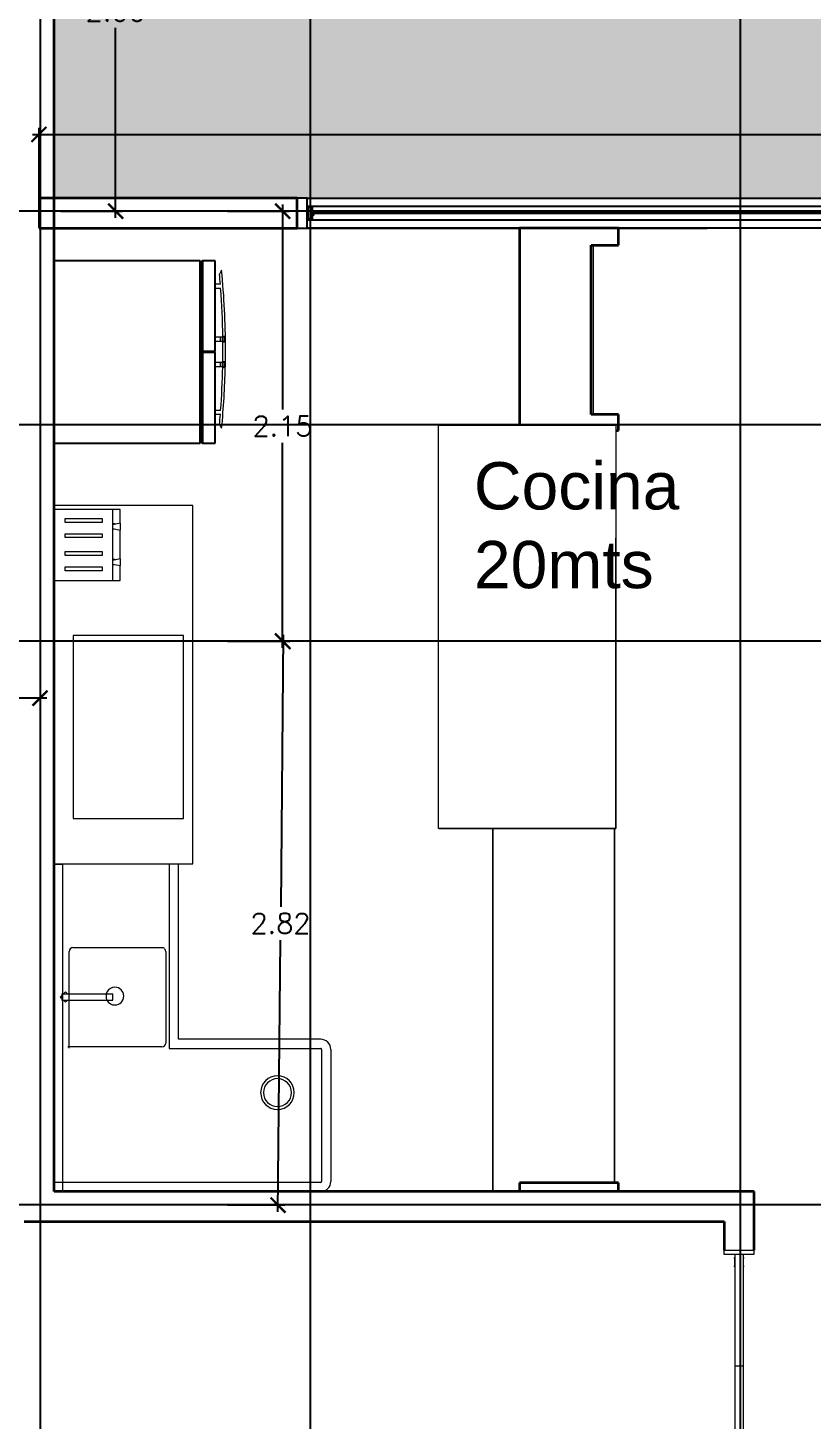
# Model space of a CAD drawing. Header units: inches. Extents: x -6 to 158, y 10 to 161.
# Drawn here: x 36.33 to 40.25, y 95.47 to 102.43 of the extents above; entities that cross this region are included whole.
import ezdxf

# ---------------------------------------------------------------- set-up
doc = ezdxf.new("R2010")
doc.units = ezdxf.units.IN
doc.header["$MEASUREMENT"] = 0
doc.linetypes.add('IMPORT-AI-Linetype-8', pattern=[7811.371918, 4882.107551, -976.421456, 976.421456, -976.421456])
for name, color, linetype in [('6', 6, 'Continuous'), ('_Trim_Arq_Ventanas', 2, 'Continuous'), ('_Trim_Ventaneria', 2, 'Continuous'), ('HATCH ACERA QUIRIBI', 33, 'FENCELINE1'), ('ZUCA-EJES', 251, 'Continuous')]:
    doc.layers.add(name, color=color, linetype=linetype)
for name, color, linetype, lineweight in [('A-COLS', 3, 'Continuous', 9), ('A-DETL-GENF', 92, 'Continuous', 9), ('A-DOOR', 2, 'Continuous', 9), ('A-GENM', 3, 'Continuous', 9), ('A-GLAZ-CWMG', 2, 'Continuous', 9), ('A-WALL', 5, 'Continuous', 9), ('G-IMPT', 8, 'Continuous', 9), ('Q-SPCQ', 1, 'Continuous', 9)]:
    doc.layers.add(name, color=color, linetype=linetype, lineweight=lineweight)
doc.layers.add('Sector terreno natural', color=7, linetype='Continuous', lineweight=13, true_color=0xa28c7c)
doc.styles.add('DETALLES$0$DETALLES$0$TEXTO GENERAL', font='romans.shx')
doc.styles.get("Standard").update_dxf_attribs({"font": 'arial.ttf'})
doc.linetypes.add('FENCELINE1', pattern='A,0.25,-0.1,[133,ltypeshp.shx,S=0.1,R=0,X=-0.1,Y=0],-0.1,1', length=1.45)
doc.dimstyles.new('DISTRIBUCIÓN$0$PLANTA ARQUITECTONICA$0$STANDARD', dxfattribs={"dimscale": 0, "dimtxt": 0.1, "dimasz": 0.075, "dimexe": 0.0333, "dimexo": 0.0333, "dimgap": 0.0333, "dimtad": 0, "dimtih": 1, "dimtoh": 1, "dimzin": 0, "dimdsep": 46, "dimtxsty": 'DETALLES$0$DETALLES$0$TEXTO GENERAL', "dimblk": 'DISTRIBUCIÓN$0$PLANTA ARQUITECTONICA$0$_ARCHTICK', "dimcen": 0.0333, "dimdle": 0.0333, "dimclrd": 124, "dimclre": 124, "dimclrt": 1, "dimaunit": 1, "dimadec": 0, "dimazin": 0, "dimtfac": 1, "dimtix": 1, "dimtmove": 2, "dimatfit": 3, "dimfxl": 2, "dimtolj": 1, "dimtzin": 0, "dimarcsym": 0})

# ---------------------------------------------------------------- blocks, each defined once
blk = doc.blocks.new('Doors_Door-sets_JELD-WEN_Interior_HP_40D_Single_Sliding_In-Wall_122_148_mm_1_0 - 148mm Frame - 2290 x 2100 mm - M12 x M21-761156-Level 1')
at = {"layer": 'A-DETL-GENF', "color": 2}
for p, q in [((-1712, 48), (-603.5, 48)), ((-1712, 33), (-1712, 48)), ((-603.5, 33), (-1712, 33)), ((-603.5, 48), (-592, 48)), ((-603.5, 32.5), (-603.5, 48)), ((-603.5, 48), (-603.5, 33)), ((-578, 32.5), (-603.5, 32.5)), ((-592, 58.8), (-578, 58.8)), ((-592, 48), (-592, 58.8)), ((-578, 58.8), (-578, 32.5)), ((-1712, -33), (-603.5, -33)), ((-1712, -48), (-1712, -33)), ((-603.5, -48), (-1712, -48)), ((-603.5, -48), (-603.5, -32.5)), ((-603.5, -32.5), (-578, -32.5)), ((-603.5, -33), (-603.5, -48)), ((-592, -48), (-603.5, -48)), ((-592, -58.8), (-592, -48)), ((-578, -58.8), (-592, -58.8)), ((-578, -32.5), (-578, -58.8))]:
    blk.add_line(p, q, dxfattribs=at)
at = {"layer": 'A-DOOR', "color": 2}
for p, q in [((-578, 74), (-558, 74)), ((-578, 33), (-578, 74)), ((-558, 74), (-558, 33)), ((557, 74), (578, 74)), ((557, -74), (557, 74)), ((578, 74), (578, -74)), ((-1125, -20), (-1125, 20)), ((-1125, 20), (0, 20)), ((-558, 33), (-578, 33)), ((0, 20), (0, -20)), ((495, 22), (495, 20)), ((541, 22), (495, 22)), ((495, 22), (499.4, 22)), ((536.6, 22), (541, 22)), ((541, 20), (541, 22)), ((0, -20), (-1125, -20)), ((-578, -33), (-558, -33)), ((-578, -74), (-578, -33)), ((-558, -33), (-558, -74)), ((495, -20), (495, -22)), ((495, -22), (541, -22)), ((499.4, -22), (495, -22)), ((541, -22), (536.6, -22)), ((541, -22), (541, -20)), ((-558, -74), (-578, -74)), ((578, -74), (557, -74))]:
    blk.add_line(p, q, dxfattribs=at)
at = {"layer": 'A-DOOR', "color": 2, "lineweight": 18}
for p, q in [((0, 20), (557, 20)), ((557, -20), (0, -20))]:
    blk.add_line(p, q, dxfattribs=at)
blk = doc.blocks.new('Rectangular Mullion - 50 x 150mm-1630585-Level 1')
at = {"layer": 'A-GLAZ-CWMG', "lineweight": 25}
for p, q in [((-50, 75), (0, 75)), ((-50, -75), (-50, 75)), ((0, 75), (0, -75)), ((0, -75), (-50, -75))]:
    blk.add_line(p, q, dxfattribs=at)
blk = doc.blocks.new('Kitchen_Cooktops-Kenmore-Gas_Cooktop-36in - 36_ Gas Cooktop - Stainless Steel-1489196-Level 1')
at = {"layer": 'Q-SPCQ', "color": 251}
for p, q in [((457.2, 276.225), (-457.2, 276.225)), ((-457.2, 276.225), (-457.2, -276.225)), ((457.2, -276.225), (457.2, 276.225)), ((-457.2, -276.225), (457.2, -276.225))]:
    blk.add_line(p, q, dxfattribs=at)
blk = doc.blocks.new('French_Door_Refrigerator_15080 - French_Door_Refrigerator_15080-1494959-Level 1')
at = {"layer": 'A-GENM', "color": 251, "lineweight": 25}
for p, q in [((911.2, 0), (0, 0)), ((0, 0), (0, -730.3)), ((911.2, -730.3), (911.2, 0)), ((0, -730.3), (911.2, -730.3)), ((452.4, -743), (0, -743)), ((0, -743), (0, -806.5)), ((452.4, -806.5), (452.4, -743)), ((911.2, -743), (458.8, -743)), ((458.8, -743), (458.8, -806.5)), ((911.2, -806.5), (911.2, -743)), ((0, -806.5), (452.4, -806.5)), ((458.8, -806.5), (911.2, -806.5)), ((380.3, -843), (380.3, -855.7)), ((403.9, -843), (380.3, -843)), ((380.3, -855.7), (403.9, -855.7)), ((403.9, -855.7), (403.9, -843)), ((530.9, -843), (507.3, -843)), ((507.3, -843), (507.3, -855.7)), ((507.3, -855.7), (530.9, -855.7)), ((530.9, -855.7), (530.9, -843))]:
    blk.add_line(p, q, dxfattribs=at)
at = {"layer": 'A-GENM', "color": 251}
for p, q in [((911.2, -736.6), (0, -736.6)), ((0, -736.6), (0, -743)), ((458.8, -743), (452.4, -743)), ((911.2, -743), (911.2, -736.6)), ((92.8, -827.2), (73.8, -838.2)), ((143.9, -806.5), (143.9, -831.7)), ((163.5, -833.2), (163.5, -806.5)), ((380.3, -833.2), (380.3, -806.5)), ((380.3, -843), (380.3, -833.2)), ((380.3, -833.2), (403.9, -833.2)), ((403.9, -806.5), (403.9, -833.2)), ((403.9, -833.2), (403.9, -843)), ((452.4, -806.5), (458.8, -806.5)), ((507.3, -833.2), (507.3, -806.5)), ((507.3, -833.2), (530.9, -833.2)), ((507.3, -843), (507.3, -833.2)), ((530.9, -806.5), (530.9, -833.2)), ((530.9, -833.2), (530.9, -843)), ((774.2, -806.5), (774.2, -833.2)), ((793.8, -831.7), (793.8, -806.5)), ((863.9, -838.2), (844.9, -827.2))]:
    blk.add_line(p, q, dxfattribs=at)
for radius, start, end in [(4067.9, 264.69585, 265.41878), (4067.9, 265.69514, 268.75252), (4067.9, 270.87489, 274.30486), (4067.9, 274.58122, 275.30415), (4080.6, 264.44482, 268.75621), (4080.6, 269.0295, 270), (4067.9, 269.0857, 270), (4080.6, 270, 275.55518), (4067.9, 270, 270.54171)]:
    blk.add_arc((468.8, 3223.3), radius, start, end, dxfattribs=at)
blk = doc.blocks.new('QF_Eagle_SDTCIL_cat - SDTCIL-1496831-Level 1')
at = {"layer": 'G-IMPT'}
for p, q in [((49.9, 201.5), (58.4, 210.1)), ((58.4, 210.1), (67, 201.5)), ((32.5, 184.2), (42.5, 194.2)), ((32.5, 184.2), (42.5, 174.1)), ((74.3, 201.5), (42.5, 201.5)), ((42.5, 201.5), (42.5, -53)), ((74.3, 201.5), (74.3, -53)), ((74.3, 194.2), (84.4, 184.2)), ((84.4, 184.2), (74.3, 174.1)), ((42.5, -53), (74.3, -53))]:
    blk.add_line(p, q, dxfattribs=at)
at = {"layer": 'Q-SPCQ', "color": 251}
for p, q in [((-868.4, -1092.2), (-868.4, 241)), ((723.9, 241), (723.9, 196.9)), ((-913.1, 196.9), (723.9, 196.9)), ((-196.4, 165.6), (286.7, 165.6)), ((-190.5, -298.4), (-190.5, 171.5)), ((305.8, 146.5), (305.8, -298.4)), ((723.9, 188.1), (723.9, 199.2)), ((723.9, -381), (723.9, 188.1)), ((723.9, -335), (-198.4, -335)), ((-198.4, -335), (-198.4, -1092.2)), ((286.7, -317.5), (-171.5, -317.5)), ((-152.4, -1092.2), (-152.4, -381)), ((-152.4, -381), (723.9, -381)), ((-203.2, -1097), (-863.6, -1097)), ((-203.2, -1143), (-863.6, -1143))]:
    blk.add_line(p, q, dxfattribs=at)
for centre, radius, start, end in [((-196.4, 171.5), 5.86, 270, 0), ((286.7, 146.5), 19.1, 360, 90), ((63.5, -63.5), 44.4, 360, 180), ((63.5, -63.5), 44.4, 180, 0), ((-171.5, -298.4), 19.1, 180, 270), ((286.7, -298.4), 19, 270, 0), ((-419.1, -876.3), 84.1, 0, 180), ((-419.1, -876.3), 69.9, 0, 180), ((-419.1, -876.3), 84.1, 180, 0), ((-419.1, -876.3), 69.9, 180, 360), ((-863.6, -1092.2), 50.8, 180, 270), ((-863.6, -1092.2), 4.76, 180, 270), ((-203.2, -1092.2), 50.8, 270, 0), ((-203.2, -1092.2), 4.76, 270, 0)]:
    blk.add_arc(centre, radius, start, end, dxfattribs=at)
blk = doc.blocks.new('QF_Eagle_Enclosed_Worktable_Rolled_cat - QF_Eagle_Enclosed_Worktable_Rolled_cat-1498829-Level 1')
at = {"layer": 'Q-SPCQ', "color": 251}
for p, q in [((-914.4, 304.8), (-914.4, -304.8)), ((857.6, 304.8), (-914.4, 304.8)), ((-914.4, -304.8), (-914.4, 304.8)), ((-914.4, 304.8), (857.6, 304.8)), ((901.6, 304.8), (899.7, 304.8)), ((899.7, 304.8), (901.6, 304.8)), ((-914.4, -304.8), (901.6, -304.8)), ((901.6, -304.8), (-914.4, -304.8))]:
    blk.add_line(p, q, dxfattribs=at)
blk = doc.blocks.new('Kitchen_Appliances_Coreco_Chiller-and-Freezer-Counter-TGR-180-S-GN - Default-1517305-Level 1')
at = {"layer": 'G-IMPT'}
blk.add_line((-896, 344), (-896, -350), dxfattribs=at)
at = {"layer": 'G-IMPT', "flags": 128}
blk.add_lwpolyline([(-896, -350), (896, -350), (896, 344)], dxfattribs=at)
blk = doc.blocks.new('K8250 - Toaster_ Pop-Up_ 4 Slice_ Electric - K8250 - Toaster_ Pop-Up_ 4 Slice_ Electric-1532163-Level 1')
at = {"layer": 'Q-SPCQ', "color": 251}
for p, q in [((-177.8, 165), (-177.8, -128.3)), ((177.8, -128.3), (177.8, 165)), ((-128.3, 108.7), (-109.2, 108.7)), ((-128.3, -75.5), (-128.3, 108.7)), ((-109.2, 108.7), (-109.2, -75.5)), ((-52.1, 108.7), (-33, 108.7)), ((-52.1, -75.5), (-52.1, 108.7)), ((-33, 108.7), (-33, -75.5)), ((36.8, 108.7), (55.9, 108.7)), ((36.8, -75.5), (36.8, 108.7)), ((55.9, 108.7), (55.9, -75.5)), ((113, 108.7), (132.1, 108.7)), ((113, -75.5), (113, 108.7)), ((132.1, 108.7), (132.1, -75.5)), ((-177.8, -128.3), (177.8, -128.3)), ((-177.8, -128.3), (-177.8, -165.1)), ((-109.2, -75.5), (-128.3, -75.5)), ((-96, -128.3), (-103.2, -166.4)), ((-97.4, -128.3), (-97.4, -135.2)), ((-69, -166.4), (-77, -128.3)), ((-72, -141), (-72, -128.3)), ((-33, -75.5), (-52.1, -75.5)), ((55.9, -75.5), (36.8, -75.5)), ((81.8, -128.3), (74.6, -166.4)), ((80.4, -128.3), (80.4, -135.2)), ((108.8, -166.4), (100.8, -128.3)), ((105.8, -141), (105.8, -128.3)), ((132.1, -75.5), (113, -75.5)), ((177.8, -165.1), (177.8, -128.3)), ((-177.8, -165.1), (-103, -165.1)), ((-69, -166.4), (-103.2, -166.4)), ((-72, -141), (-73.7, -141)), ((-69.3, -165.1), (74.8, -165.1)), ((108.8, -166.4), (74.6, -166.4)), ((105.8, -141), (104.1, -141)), ((108.5, -165.1), (177.8, -165.1))]:
    blk.add_line(p, q, dxfattribs=at)
blk = doc.blocks.new('Pilares 14 - Pilares 14-1546142-Level 1')
at = {"layer": 'A-COLS', "color": 251, "lineweight": 35}
for p, q in [((-7683.7, 13976), (-7768.7, 13976)), ((-7768.7, 13976), (-7768.7, 13482.2)), ((-7683.7, 13840.3), (-7683.7, 13976)), ((-6755.7, 13976), (-6836.5, 13976)), ((-6836.5, 13976), (-6836.5, 13840.3)), ((-6755.7, 13963.4), (-6755.7, 13976)), ((-2951.8, 13976), (-2994, 13976)), ((-2994, 13976), (-2994, 13482.2)), ((-2951.8, 13482.2), (-2951.8, 13976)), ((-6836.5, 13840.3), (-7683.7, 13840.3)), ((-7768.7, 13482.2), (-6784, 13482.2)), ((-2994, 13482.2), (-2951.8, 13482.2))]:
    blk.add_line(p, q, dxfattribs=at)
at = {"layer": 'A-COLS', "color": 251}
blk.add_line((-7683.7, 13849.4), (-6836.5, 13849.4), dxfattribs=at)
blk = doc.blocks.new('Kitchen_Appliances_Coreco_Refrigerated_Preparation_Counter_PC80-200 - Refrigerated Preparation Counter PC80-200-1546768-Level 1')
at = {"layer": 'Q-SPCQ', "color": 251}
for p, q in [((-1009, 442.8), (-1008.8, 443.1)), ((-1009, 442.8), (-1009, 172.9)), ((-1008.8, 443.1), (1009, 443.1)), ((-1008.8, -442.8), (-1008.8, 443.1)), ((1009, 443.1), (1009, -442.8)), ((-1009, -436.7), (-1009, -443.1)), ((-1008.8, -442.8), (-1009, -443.1)), ((-1009, -443.1), (443, -443.1)), ((1009, -442.8), (-1008.8, -442.8))]:
    blk.add_line(p, q, dxfattribs=at)
blk = doc.blocks.new('DISTRIBUCIÓN$0$PLANTA ARQUITECTONICA$0$_ARCHTICK')
at = {"color": 0, "linetype": 'ByBlock', "const_width": 0.15}
blk.add_lwpolyline([(-0.5, -0.5), (0.5, 0.5)], dxfattribs=at)
blk = doc.blocks.new('*D988')
at = {"layer": 'Defpoints', "color": 0, "transparency": 16777216}
for p in [(36.3857, 101.8955), (36.3857, 101.5117), (44.7501, 101.5117)]:
    blk.add_point(p, dxfattribs=at)
at = {"layer": 'Sector terreno natural', "color": 124, "lineweight": -2, "transparency": 16777216}
for p, q in [((36.3524, 101.8955), (40.3822, 101.8955)), ((36.3857, 101.545), (36.3857, 101.9288)), ((44.7834, 101.8955), (40.7536, 101.8955)), ((44.7501, 101.545), (44.7501, 101.9288))]:
    blk.add_line(p, q, dxfattribs=at)
at = {"layer": 'Sector terreno natural', "color": 124, "lineweight": -2, "transparency": 16777216, "xscale": 0.075, "yscale": 0.075, "zscale": 0.075}
for p, rotation in [((36.3857, 101.8955), 179.9999999968103), ((44.7501, 101.8955), 359.9999999968103)]:
    blk.add_blockref('DISTRIBUCIÓN$0$PLANTA ARQUITECTONICA$0$_ARCHTICK', p, dxfattribs=dict(at, rotation=rotation))
at = {"layer": 'Sector terreno natural', "color": 1, "transparency": 16777216, "insert": (40.5679, 101.8955), "char_height": 0.1, "attachment_point": 5, "style": 'DETALLES$0$DETALLES$0$TEXTO GENERAL'}
blk.add_mtext('\\A1;8.36', dxfattribs=at)
blk = doc.blocks.new('*D989')
at = {"layer": 'Defpoints', "color": 0, "transparency": 16777216}
for p in [(36.4607, 103.5117), (36.4607, 101.5117), (36.7687, 101.5117)]:
    blk.add_point(p, dxfattribs=at)
at = {"layer": 'Sector terreno natural', "color": 124, "lineweight": -2, "transparency": 16777216}
for p, q in [((36.7687, 103.545), (36.7687, 102.595)), ((36.494, 103.5117), (36.802, 103.5117)), ((36.7687, 101.4784), (36.7687, 102.4284)), ((36.494, 101.5117), (36.802, 101.5117))]:
    blk.add_line(p, q, dxfattribs=at)
at = {"layer": 'Sector terreno natural', "color": 124, "lineweight": -2, "transparency": 16777216, "xscale": 0.075, "yscale": 0.075, "zscale": 0.075}
for p, rotation in [((36.7687, 103.5117), 90), ((36.7687, 101.5117), 270)]:
    blk.add_blockref('DISTRIBUCIÓN$0$PLANTA ARQUITECTONICA$0$_ARCHTICK', p, dxfattribs=dict(at, rotation=rotation))
at = {"layer": 'Sector terreno natural', "color": 1, "transparency": 16777216, "insert": (36.7687, 102.5117), "char_height": 0.1, "attachment_point": 5, "style": 'DETALLES$0$DETALLES$0$TEXTO GENERAL'}
blk.add_mtext('\\A1;2.00', dxfattribs=at)
blk = doc.blocks.new('*D994')
at = {"layer": 'Defpoints', "color": 0, "transparency": 16777216}
for p in [(37.3202, 99.3617), (37.6058, 99.3592), (37.2952, 96.5429)]:
    blk.add_point(p, dxfattribs=at)
at = {"layer": 'Sector terreno natural', "color": 124, "lineweight": -2, "transparency": 16777216}
for p, q in [((37.6061, 99.3925), (37.594, 98.0331)), ((37.3535, 99.3614), (37.6391, 99.3589)), ((37.5805, 96.5071), (37.5926, 97.8665)), ((37.3285, 96.5426), (37.6141, 96.5401))]:
    blk.add_line(p, q, dxfattribs=at)
at = {"layer": 'Sector terreno natural', "color": 124, "lineweight": -2, "transparency": 16777216, "xscale": 0.075, "yscale": 0.075, "zscale": 0.075}
for p, rotation in [((37.6058, 99.3592), 89.49184960510826), ((37.5808, 96.5404), 269.4918496051083)]:
    blk.add_blockref('DISTRIBUCIÓN$0$PLANTA ARQUITECTONICA$0$_ARCHTICK', p, dxfattribs=dict(at, rotation=rotation))
at = {"layer": 'Sector terreno natural', "color": 1, "transparency": 16777216, "insert": (37.5933, 97.9498), "char_height": 0.1, "attachment_point": 5, "style": 'DETALLES$0$DETALLES$0$TEXTO GENERAL'}
blk.add_mtext('\\A1;2.82', dxfattribs=at)
blk = doc.blocks.new('*D995')
at = {"layer": 'Defpoints', "color": 0, "transparency": 16777216}
for p in [(37.2952, 101.5117), (37.2952, 99.3617), (37.6033, 99.3617)]:
    blk.add_point(p, dxfattribs=at)
at = {"layer": 'Sector terreno natural', "color": 124, "lineweight": -2, "transparency": 16777216}
for p, q in [((37.6033, 101.545), (37.6033, 100.52)), ((37.3285, 101.5117), (37.6366, 101.5117)), ((37.6033, 99.3284), (37.6033, 100.3534)), ((37.3285, 99.3617), (37.6366, 99.3617))]:
    blk.add_line(p, q, dxfattribs=at)
at = {"layer": 'Sector terreno natural', "color": 124, "lineweight": -2, "transparency": 16777216, "xscale": 0.075, "yscale": 0.075, "zscale": 0.075}
for p, rotation in [((37.6033, 101.5117), 90), ((37.6033, 99.3617), 270)]:
    blk.add_blockref('DISTRIBUCIÓN$0$PLANTA ARQUITECTONICA$0$_ARCHTICK', p, dxfattribs=dict(at, rotation=rotation))
at = {"layer": 'Sector terreno natural', "color": 1, "transparency": 16777216, "insert": (37.6033, 100.4367), "char_height": 0.1, "attachment_point": 5, "style": 'DETALLES$0$DETALLES$0$TEXTO GENERAL'}
blk.add_mtext('\\A1;2.15', dxfattribs=at)
blk = doc.blocks.new('*D996')
at = {"layer": 'Defpoints', "color": 0, "transparency": 16777216}
for p in [(32.991, 99.3617), (36.391, 99.3617), (32.991, 99.0759)]:
    blk.add_point(p, dxfattribs=at)
at = {"layer": 'Sector terreno natural', "color": 124, "lineweight": -2, "transparency": 16777216}
for p, q in [((32.991, 99.3284), (32.991, 99.0426)), ((36.391, 99.3284), (36.391, 99.0426)), ((36.4243, 99.0759), (32.9577, 99.0759))]:
    blk.add_line(p, q, dxfattribs=at)
at = {"layer": 'Sector terreno natural', "color": 124, "lineweight": -2, "transparency": 16777216, "xscale": 0.075, "yscale": 0.075, "zscale": 0.075, "rotation": 180}
blk.add_blockref('DISTRIBUCIÓN$0$PLANTA ARQUITECTONICA$0$_ARCHTICK', (32.991, 99.0759), dxfattribs=at)
at = {"layer": 'Sector terreno natural', "color": 124, "lineweight": -2, "transparency": 16777216, "xscale": 0.075, "yscale": 0.075, "zscale": 0.075}
blk.add_blockref('DISTRIBUCIÓN$0$PLANTA ARQUITECTONICA$0$_ARCHTICK', (36.391, 99.0759), dxfattribs=at)
at = {"layer": 'Sector terreno natural', "color": 1, "transparency": 16777216, "insert": (34.691, 98.8625), "char_height": 0.1, "attachment_point": 5, "style": 'DETALLES$0$DETALLES$0$TEXTO GENERAL'}
blk.add_mtext('\\A1;3.40', dxfattribs=at)
blk = doc.blocks.new('MARCOALUM')
at = {"layer": '_Trim_Arq_Ventanas', "color": 1}
for p, q in [((0.0325, 0.03725), (0.025, 0.04475)), ((0.0325, 0.04475), (0.025, 0.03725)), ((0.0325, 0.02525), (0.025, 0.03275)), ((0.0325, 0.03275), (0.025, 0.02525))]:
    blk.add_line(p, q, dxfattribs=at)
at = {"layer": '_Trim_Arq_Ventanas', "color": 3}
blk.add_lwpolyline([(0, 0), (0, 0.07), (0.025, 0.07), (0.025, 0)], close=True, dxfattribs=at)
at = {"layer": '_Trim_Arq_Ventanas'}
for points in [[(0.005, 0.005), (0.005, 0.065), (0.02, 0.065), (0.02, 0.005)], [(0.025, 0.04475), (0.025, 0.03725), (0.0325, 0.03725), (0.0325, 0.04475)], [(0.025, 0.02525), (0.025, 0.03275), (0.0325, 0.03275), (0.0325, 0.02525)]]:
    blk.add_lwpolyline(points, close=True, dxfattribs=at)
blk = doc.blocks.new('*U982')
at = {"layer": '_Trim_Ventaneria', "color": 2}
for p, q in [((0, 0.15), (4.3129, 0.15)), ((0.025, 0.11), (4.2879, 0.11)), ((4.3129, 0), (0, 0)), ((4.2879, 0.04), (0.025, 0.04))]:
    blk.add_line(p, q, dxfattribs=at)
at = {"layer": '_Trim_Ventaneria', "color": 160}
for p, q in [((0.0325, 0.0773), (4.2804, 0.0773)), ((4.2804, 0.0727), (0.0325, 0.0727))]:
    blk.add_line(p, q, dxfattribs=at)
at = {"layer": '_Trim_Ventaneria', "color": 1}
blk.add_blockref('MARCOALUM', (0, 0.04), dxfattribs=at)
at = {"layer": '_Trim_Ventaneria', "color": 1, "xscale": -1}
blk.add_blockref('MARCOALUM', (4.3129, 0.04), dxfattribs=at)

msp = doc.modelspace()

# ---------------------------------------------------------------- hatches: boundary and pattern name
at = {"layer": 'HATCH ACERA QUIRIBI', "linetype": 'ByBlock'}
h = msp.add_hatch(dxfattribs=at)
h.set_pattern_fill('AR-SAND', color=33, scale=0.005)
h.set_pattern_definition([(37.5, (-2717.0635, -1543.11324), (-0.008000156, 0.244706619), [0, -0.19304, 0, -0.2159, 0, -0.206375]), (7.5, (-2717.0635, -1543.11324), (0.22476164, 0.35841255), [0, -0.10414, 0, -0.17399, 0, -0.066675]), (327.5, (-2717.2197, -1543.11324), (0.395496185, 0.000718592), [0, -0.0635, 0, -0.2286, 0, -0.29845]), (317.5, (-2717.2197, -1543.11324), (0.381778226, 0.11146466), [0, -0.03175, 0, -0.14986, 0, -0.17145])])
h.paths.add_polyline_path([(20.0346, 112.3765), (20.7064, 97.4211), (20.7064, 84.3621), (20.7064, 67.7191), (26.7389, 69.4585), (35.0142, 71.8447), (44.88, 77.1027), (47.8682, 92.7059), (50.122, 111.7901)])
h.paths.add_polyline_path([(21.2908, 111.1518), (21.9064, 97.448), (21.9064, 84.3621), (21.9064, 69.314), (26.4064, 70.6115), (34.5609, 72.9628), (43.8093, 77.8919), (46.6816, 92.8893), (48.775, 110.6162)], flags=16)
h = msp.add_hatch(dxfattribs=at)
h.set_pattern_fill('AR-SAND', color=33, scale=0.005)
h.set_pattern_definition([(37.5, (-2956.6152, -1549.60437), (-0.008000156, 0.244706619), [0, -0.19304, 0, -0.2159, 0, -0.206375]), (7.5, (-2956.6152, -1549.60437), (0.224761642, 0.35841255), [0, -0.10414, 0, -0.17399, 0, -0.066675]), (327.5, (-2956.7714, -1549.60437), (0.395496185, 0.000718592), [0, -0.0635, 0, -0.2286, 0, -0.29845]), (317.5, (-2956.7714, -1549.60437), (0.381778226, 0.11146466), [0, -0.03175, 0, -0.14986, 0, -0.17145])])
h.paths.add_polyline_path([(25.0564, 79.3832), (24.0564, 79.3832), (24.0564, 108.5769), (37.4607, 108.5769), (37.4607, 102.5769), (45.9909, 102.5769), (43.8762, 87.8832), (40.9607, 87.8832), (40.9607, 78.3832), (34.9993, 78.3832), (32.9993, 73.0085), (27.9064, 71.54), (27.9064, 71.044), (26.4064, 70.6115), (26.4064, 71.5832), (21.9064, 71.5832), (21.9064, 73.0832), (28.0564, 73.0832), (31.3842, 74.0428), (32.9993, 78.3832), (28.0564, 78.3832), (28.0564, 79.3832), (36.3107, 79.3832), (36.3107, 78.6582), (36.4607, 78.6582), (36.4607, 79.3832), (39.9607, 79.3832), (39.9607, 88.8832), (43.0098, 88.8832), (44.8367, 101.5769), (36.4607, 101.5769), (36.4607, 107.5769), (25.0564, 107.5769)])

# ---------------------------------------------------------------- linework, layer by layer
at = {"layer": '6', "color": 2}
for p, q in [((37.7257, 101.5769), (39.7257, 101.5769)), ((37.7257, 101.4269), (39.7257, 101.4269))]:
    msp.add_line(p, q, dxfattribs=at)
at = {"layer": 'A-WALL', "lineweight": 35}
for p, q in [((36.4607, 96.6081), (36.4607, 107.5769)), ((37.6757, 101.5769), (36.3857, 101.5769)), ((36.3857, 101.5769), (36.3857, 101.4269)), ((37.6757, 101.4269), (37.6757, 101.5769)), ((36.3857, 101.4269), (37.6757, 101.4269)), ((39.9607, 96.6081), (36.4607, 96.6081)), ((39.9607, 96.315), (39.9607, 96.6081)), ((36.3107, 96.4581), (39.8107, 96.4581)), ((39.8107, 96.4581), (39.8107, 96.315))]:
    msp.add_line(p, q, dxfattribs=at)
at = {"layer": 'ZUCA-EJES', "color": 253, "linetype": 'IMPORT-AI-Linetype-8', "ltscale": 0.01}
for p, q in [((36.3913, 113.0964), (36.3913, 76.4303)), ((37.741, 110.5434), (37.741, 76.4303)), ((39.891, 110.5026), (39.891, 76.4303)), ((50.3482, 101.5117), (25.0564, 101.5117)), ((50.3482, 100.4431), (25.0564, 100.4431)), ((50.3482, 99.3617), (25.0564, 99.3617)), ((50.3482, 96.5429), (25.0564, 96.5429))]:
    msp.add_line(p, q, dxfattribs=at)

# ---------------------------------------------------------------- block references
at = {"layer": '_Trim_Ventaneria', "color": 2}
msp.add_blockref('*U982', (37.7257, 101.4269), dxfattribs=at)
at = {"layer": 'A-COLS', "xscale": 0.000999999999999, "yscale": 0.000999999999999, "zscale": 0.000999999999999, "rotation": 270}
msp.add_blockref('Pilares 14 - Pilares 14-1546142-Level 1', (25.3063, 93.6582), dxfattribs=at)
at = {"layer": 'A-DOOR', "xscale": 0.000999999999999, "yscale": 0.000999999999999, "zscale": 0.000999999999999, "rotation": 89.99999999999999}
msp.add_blockref('Doors_Door-sets_JELD-WEN_Interior_HP_40D_Single_Sliding_In-Wall_122_148_mm_1_0 - 148mm Frame - 2290 x 2100 mm - M12 x M21-761156-Level 1', (39.8857, 95.737), dxfattribs=at)
at = {"layer": 'A-GENM', "xscale": 0.000999999999999, "yscale": 0.000999999999999, "zscale": 0.000999999999999, "rotation": 89.99999999999999}
msp.add_blockref('French_Door_Refrigerator_15080 - French_Door_Refrigerator_15080-1494959-Level 1', (36.4607, 100.3519), dxfattribs=at)
at = {"layer": 'A-GLAZ-CWMG', "extrusion": (0, 0, -1), "xscale": 0.000999999999999, "yscale": 0.000999999999999, "zscale": 0.000999999999999}
msp.add_blockref('Rectangular Mullion - 50 x 150mm-1630585-Level 1', (-37.6757, 101.5019), dxfattribs=at)
at = {"layer": 'G-IMPT', "xscale": 0.000999999999999, "yscale": 0.000999999999999, "zscale": 0.000999999999999, "rotation": 89.99999999999999}
msp.add_blockref('QF_Eagle_SDTCIL_cat - SDTCIL-1496831-Level 1', (36.7017, 97.5225), dxfattribs=at)
at = {"layer": 'Q-SPCQ', "xscale": 0.000999999999999, "yscale": 0.000999999999999, "zscale": 0.000999999999999}
for name, p, rotation in [('Kitchen_Appliances_Coreco_Refrigerated_Preparation_Counter_PC80-200 - Refrigerated Preparation Counter PC80-200-1546768-Level 1', (38.8268, 99.4331), 89.99999999999999), ('Kitchen_Appliances_Coreco_Chiller-and-Freezer-Counter-TGR-180-S-GN - Default-1517305-Level 1', (36.8047, 99.1433), 89.99999999999999), ('K8250 - Toaster_ Pop-Up_ 4 Slice_ Electric - K8250 - Toaster_ Pop-Up_ 4 Slice_ Electric-1532163-Level 1', (36.6257, 99.8419), 89.99999999999999), ('Kitchen_Cooktops-Kenmore-Gas_Cooktop-36in - 36_ Gas Cooktop - Stainless Steel-1489196-Level 1', (36.8322, 98.932), 270), ('QF_Eagle_Enclosed_Worktable_Rolled_cat - QF_Eagle_Enclosed_Worktable_Rolled_cat-1498829-Level 1', (38.9587, 97.5097), 270)]:
    msp.add_blockref(name, p, dxfattribs=dict(at, rotation=rotation))

# ---------------------------------------------------------------- texts
at = {"layer": 'Sector terreno natural', "color": 2, "insert": (38.56, 100.2562), "char_height": 0.236315, "attachment_point": 1}
msp.add_mtext_dynamic_manual_height_columns('{\\f@Arial Unicode MS|b0|i0|c0|p34;Cocina \\P20mts}', width=11.731436, gutter_width=5, heights=[0], dxfattribs=at)

# ---------------------------------------------------------------- dimensions: what is measured, and where the dimension line sits
at = {"layer": 'Sector terreno natural', "color": 2}
for p1, p2, distance, picture, middle in [((36.4607, 103.5117), (36.4607, 101.5117), 0.308, '*D989', (36.7687, 102.5117)), ((44.7501, 101.5117), (36.3857, 101.5117), -0.3838, '*D988', (40.5679, 101.8955)), ((37.2952, 101.5117), (37.2952, 99.3617), 0.308, '*D995', (37.6033, 100.4367)), ((37.2952, 96.5429), (37.3202, 99.3617), -0.2856, '*D994', (37.5933, 97.9498))]:
    dim = msp.add_aligned_dim(p1=p1, p2=p2, distance=distance, dimstyle='DISTRIBUCIÓN$0$PLANTA ARQUITECTONICA$0$STANDARD', override={"dimscale": 1}, dxfattribs=at)
    dim.commit()
    dim.dimension.update_dxf_attribs({"geometry": picture, "text_midpoint": middle})
dim = msp.add_linear_dim(base=(32.991, 99.0759), p1=(36.391, 99.3617), p2=(32.991, 99.3617), angle=180, dimstyle='DISTRIBUCIÓN$0$PLANTA ARQUITECTONICA$0$STANDARD', override={"dimscale": 1}, dxfattribs=at)
dim.commit()
dim.dimension.update_dxf_attribs({"geometry": '*D996', "text_midpoint": (34.691, 98.8625), "dimtype": 161})

doc.saveas('drawing.dxf')
